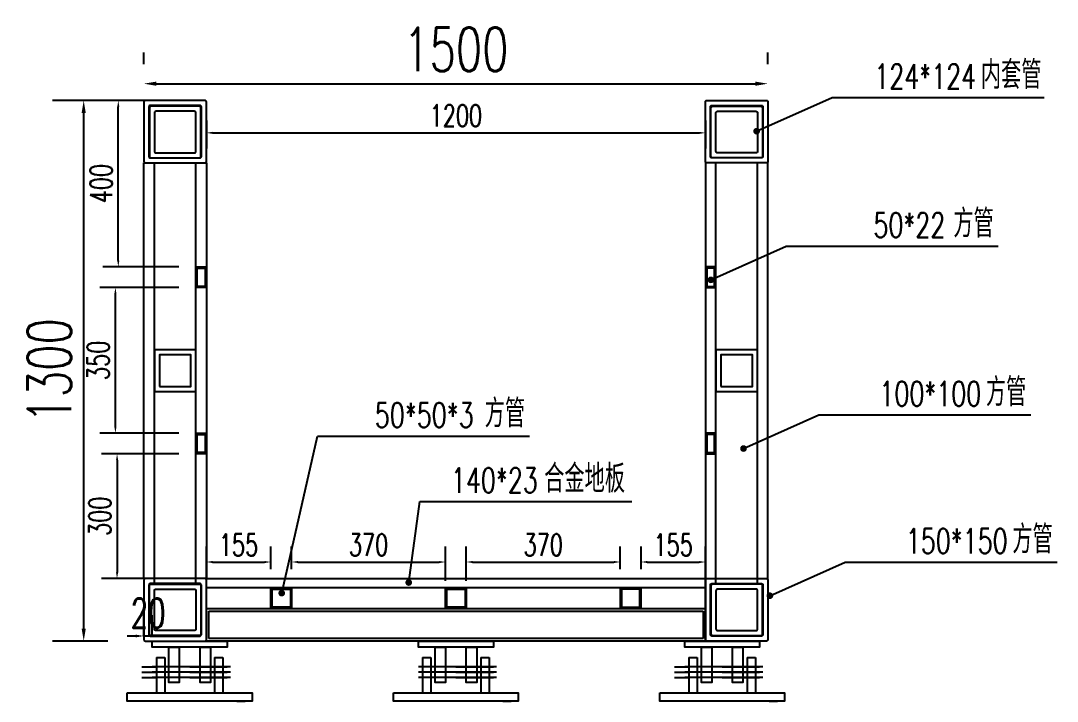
# Model space of a CAD drawing. Header units: millimetres. Extents: x -1612139 to -1300424, y 1145038 to 1536160.
# Drawn here: x -1511687 to -1509195, y 1170072 to 1171709 of the extents above; entities that cross this region are included whole.
import ezdxf

# ---------------------------------------------------------------- set-up
doc = ezdxf.new("R2010")
doc.units = ezdxf.units.MM
doc.header["$LTSCALE"] = 1000
doc.linetypes.add('CENTER2', pattern=[28.575, 19.05, -3.175, 3.175, -3.175])
doc.linetypes.add('DASHED2', pattern=[9.525, 6.35, -3.175])
doc.layers.get('0').update_dxf_attribs({"linetype": 'CONTINUOUS'})
doc.layers.get('DEFPOINTS').update_dxf_attribs({"linetype": 'CONTINUOUS'})
for name, color, linetype in [('DIM_LEAD', 3, 'CONTINUOUS'), ('PUB_TEXT', 7, 'CONTINUOUS'), ('W-WOOD_FLOOR木地板', 30, 'CONTINUOUS'), ('尺寸', 6, 'CONTINUOUS'), ('方管', 1, 'CONTINUOUS'), ('方管150X150X12', 3, 'CONTINUOUS')]:
    doc.layers.add(name, color=color, linetype=linetype)
doc.layers.add('成片房屋', color=1, linetype='CONTINUOUS', lineweight=0)
doc.styles.add('_TCH_DIM', font='SIMPLEX.shx', dxfattribs={"width": 0.7, "bigfont": 'GBCBIG.shx'})
doc.styles.add('STANDARD_T3', font='simplex.shx', dxfattribs={"width": 0.7, "bigfont": 'gbcbig.shx'})
doc.dimstyles.new('W&&15', dxfattribs={"dimtxt": 52.5, "dimasz": 15, "dimexe": 37.5, "dimexo": 45, "dimgap": 15, "dimtad": 1, "dimdec": 0, "dimzin": 0, "dimdsep": 46, "dimtxsty": 'STANDARD_T3', "dimcen": 0.09, "dimclrd": 1, "dimclre": 1, "dimclrt": 7, "dimazin": 2, "dimtfac": 1, "dimtdec": 0, "dimtix": 1, "dimtmove": 2, "dimatfit": 3, "dimfxl": 100, "dimtolj": 1, "dimtzin": 0, "dimarcsym": 0})
doc.dimstyles.new('W&&20', dxfattribs={"dimtxt": 70, "dimasz": 20, "dimexe": 50, "dimexo": 60, "dimgap": 20, "dimtad": 1, "dimdec": 0, "dimzin": 0, "dimdsep": 46, "dimtxsty": 'STANDARD_T3', "dimcen": 0.09, "dimclrd": 1, "dimclre": 1, "dimclrt": 7, "dimazin": 2, "dimtfac": 1, "dimtdec": 0, "dimtix": 1, "dimtmove": 2, "dimatfit": 3, "dimfxl": 100, "dimtolj": 1, "dimtzin": 0, "dimarcsym": 0})
doc.dimstyles.new('W&&30', dxfattribs={"dimtxt": 105, "dimasz": 30, "dimexe": 75, "dimexo": 90, "dimgap": 30, "dimtad": 1, "dimdec": 0, "dimzin": 0, "dimdsep": 46, "dimtxsty": 'STANDARD_T3', "dimcen": 0.09, "dimclrd": 1, "dimclre": 1, "dimclrt": 7, "dimazin": 2, "dimtfac": 1, "dimtdec": 0, "dimtix": 1, "dimtmove": 2, "dimatfit": 3, "dimfxl": 100, "dimtolj": 1, "dimtzin": 0, "dimarcsym": 0})

# ---------------------------------------------------------------- blocks, each defined once
blk = doc.blocks.new('*D429')
at = {"layer": 'DEFPOINTS', "color": 0, "transparency": 16777216}
for p in [(-1511261.9, 1170667.2), (-1511455.5, 1170367.2), (-1511240.9, 1170367.2)]:
    blk.add_point(p, dxfattribs=at)
at = {"layer": '尺寸', "color": 1, "lineweight": -2, "transparency": 16777216}
for p, q in [((-1511306.9, 1170667.2), (-1511493, 1170667.2)), ((-1511455.5, 1170652.2), (-1511455.5, 1170382.2)), ((-1511285.9, 1170367.2), (-1511493, 1170367.2))]:
    blk.add_line(p, q, dxfattribs=at)
at = {"layer": '尺寸', "color": 1, "transparency": 16777216}
for points in [[(-1511458, 1170652.2), (-1511453, 1170652.2), (-1511455.5, 1170667.2)], [(-1511458, 1170382.2), (-1511453, 1170382.2), (-1511455.5, 1170367.2)]]:
    blk.add_solid(points, dxfattribs=at)
at = {"layer": '尺寸', "color": 7, "transparency": 16777216, "insert": (-1511496.8, 1170517.2), "char_height": 52.5, "attachment_point": 5, "rotation": 90, "style": 'STANDARD_T3'}
blk.add_mtext('\\A1;300', dxfattribs=at)
blk = doc.blocks.new('*D430')
at = {"layer": 'DEFPOINTS', "color": 0, "transparency": 16777216}
for p in [(-1511459.5, 1171067.2), (-1511261.9, 1171067.2), (-1511261.9, 1170717.2)]:
    blk.add_point(p, dxfattribs=at)
at = {"layer": '尺寸', "color": 1, "lineweight": -2, "transparency": 16777216}
for p, q in [((-1511306.9, 1171067.2), (-1511497, 1171067.2)), ((-1511459.5, 1170732.2), (-1511459.5, 1171052.2)), ((-1511306.9, 1170717.2), (-1511497, 1170717.2))]:
    blk.add_line(p, q, dxfattribs=at)
at = {"layer": '尺寸', "color": 1, "transparency": 16777216}
for points in [[(-1511462, 1171052.2), (-1511457, 1171052.2), (-1511459.5, 1171067.2)], [(-1511462, 1170732.2), (-1511457, 1170732.2), (-1511459.5, 1170717.2)]]:
    blk.add_solid(points, dxfattribs=at)
at = {"layer": '尺寸', "color": 7, "transparency": 16777216, "insert": (-1511500.8, 1170892.2), "char_height": 52.5, "attachment_point": 5, "rotation": 90, "style": 'STANDARD_T3'}
blk.add_mtext('\\A1;350', dxfattribs=at)
blk = doc.blocks.new('*D425')
at = {"layer": 'DEFPOINTS', "color": 0, "transparency": 16777216}
for p in [(-1511452.5, 1171517.2), (-1511243.9, 1171517.2), (-1511261.9, 1171117.2)]:
    blk.add_point(p, dxfattribs=at)
at = {"layer": '尺寸', "color": 1, "lineweight": -2, "transparency": 16777216}
for p, q in [((-1511288.9, 1171517.2), (-1511490, 1171517.2)), ((-1511452.5, 1171132.2), (-1511452.5, 1171502.2)), ((-1511306.9, 1171117.2), (-1511490, 1171117.2))]:
    blk.add_line(p, q, dxfattribs=at)
at = {"layer": '尺寸', "color": 1, "transparency": 16777216}
for points in [[(-1511455, 1171502.2), (-1511450, 1171502.2), (-1511452.5, 1171517.2)], [(-1511455, 1171132.2), (-1511450, 1171132.2), (-1511452.5, 1171117.2)]]:
    blk.add_solid(points, dxfattribs=at)
at = {"layer": '尺寸', "color": 7, "transparency": 16777216, "insert": (-1511493.8, 1171317.2), "char_height": 52.5, "attachment_point": 5, "rotation": 90, "style": 'STANDARD_T3'}
blk.add_mtext('\\A1;400', dxfattribs=at)
blk = doc.blocks.new('*D431')
at = {"layer": 'DEFPOINTS', "color": 0, "transparency": 16777216}
for p in [(-1511535.7, 1171517.2), (-1511387.9, 1171517.2), (-1511387.9, 1170217.2)]:
    blk.add_point(p, dxfattribs=at)
at = {"layer": '成片房屋', "color": 1, "lineweight": -2, "transparency": 16777216}
for p, q in [((-1511477.9, 1171517.2), (-1511610.7, 1171517.2)), ((-1511535.7, 1170247.2), (-1511535.7, 1171487.2)), ((-1511477.9, 1170217.2), (-1511610.7, 1170217.2))]:
    blk.add_line(p, q, dxfattribs=at)
at = {"layer": '成片房屋', "color": 1, "transparency": 16777216}
for points in [[(-1511540.7, 1171487.2), (-1511530.7, 1171487.2), (-1511535.7, 1171517.2)], [(-1511540.7, 1170247.2), (-1511530.7, 1170247.2), (-1511535.7, 1170217.2)]]:
    blk.add_solid(points, dxfattribs=at)
at = {"layer": '成片房屋', "color": 7, "transparency": 16777216, "insert": (-1511618.2, 1170867.2), "char_height": 105, "attachment_point": 5, "rotation": 90, "style": 'STANDARD_T3'}
blk.add_mtext('\\A1;1300', dxfattribs=at)
blk = doc.blocks.new('*D432')
at = {"layer": 'DEFPOINTS', "color": 0, "transparency": 16777216}
for p in [(-1511240.9, 1171514.2), (-1510040.9, 1171514.2), (-1510040.9, 1171439.4)]:
    blk.add_point(p, dxfattribs=at)
at = {"layer": '尺寸', "color": 1, "lineweight": -2, "transparency": 16777216}
for p, q in [((-1511240.9, 1171469.2), (-1511240.9, 1171401.9)), ((-1510040.9, 1171469.2), (-1510040.9, 1171401.9)), ((-1511225.9, 1171439.4), (-1510055.9, 1171439.4))]:
    blk.add_line(p, q, dxfattribs=at)
at = {"layer": '尺寸', "color": 1, "transparency": 16777216}
for points in [[(-1511225.9, 1171441.9), (-1511225.9, 1171436.9), (-1511240.9, 1171439.4)], [(-1510055.9, 1171441.9), (-1510055.9, 1171436.9), (-1510040.9, 1171439.4)]]:
    blk.add_solid(points, dxfattribs=at)
at = {"layer": '尺寸', "color": 7, "transparency": 16777216, "insert": (-1510640.9, 1171480.7), "char_height": 52.5, "attachment_point": 5, "style": 'STANDARD_T3'}
blk.add_mtext('\\A1;1200', dxfattribs=at)
blk = doc.blocks.new('*D433')
at = {"layer": 'DEFPOINTS', "color": 0, "transparency": 16777216}
for p in [(-1509890.9, 1171557.6), (-1511390.9, 1171514.2), (-1509890.9, 1171514.2)]:
    blk.add_point(p, dxfattribs=at)
at = {"layer": '成片房屋', "color": 1, "lineweight": -2, "transparency": 16777216}
for p, q in [((-1511390.9, 1171604.2), (-1511390.9, 1171632.6)), ((-1509890.9, 1171604.2), (-1509890.9, 1171632.6)), ((-1511360.9, 1171557.6), (-1509920.9, 1171557.6))]:
    blk.add_line(p, q, dxfattribs=at)
at = {"layer": '成片房屋', "color": 1, "transparency": 16777216}
for points in [[(-1511360.9, 1171562.6), (-1511360.9, 1171552.6), (-1511390.9, 1171557.6)], [(-1509920.9, 1171562.6), (-1509920.9, 1171552.6), (-1509890.9, 1171557.6)]]:
    blk.add_solid(points, dxfattribs=at)
at = {"layer": '成片房屋', "color": 7, "transparency": 16777216, "insert": (-1510640.9, 1171640.1), "char_height": 105, "attachment_point": 5, "style": 'STANDARD_T3'}
blk.add_mtext('\\A1;1500', dxfattribs=at)
blk = doc.blocks.new('*D434')
at = {"layer": 'DEFPOINTS', "color": 0, "transparency": 16777216}
for p in [(-1511085.9, 1170407.2), (-1511085.9, 1170345.2), (-1511240.9, 1170295.2)]:
    blk.add_point(p, dxfattribs=at)
at = {"layer": '尺寸', "color": 1, "lineweight": -2, "transparency": 16777216}
for p, q in [((-1511240.9, 1170340.2), (-1511240.9, 1170444.7)), ((-1511085.9, 1170390.2), (-1511085.9, 1170444.7)), ((-1511225.9, 1170407.2), (-1511100.9, 1170407.2))]:
    blk.add_line(p, q, dxfattribs=at)
at = {"layer": '尺寸', "color": 1, "transparency": 16777216}
for points in [[(-1511225.9, 1170409.7), (-1511225.9, 1170404.7), (-1511240.9, 1170407.2)], [(-1511100.9, 1170409.7), (-1511100.9, 1170404.7), (-1511085.9, 1170407.2)]]:
    blk.add_solid(points, dxfattribs=at)
at = {"layer": '尺寸', "color": 7, "transparency": 16777216, "insert": (-1511163.4, 1170448.4), "char_height": 52.5, "attachment_point": 5, "style": 'STANDARD_T3'}
blk.add_mtext('\\A1;155', dxfattribs=at)
blk = doc.blocks.new('*D426')
at = {"layer": 'DEFPOINTS', "color": 0, "transparency": 16777216}
for p in [(-1510665.9, 1170407.2), (-1511035.9, 1170345.2), (-1510665.9, 1170317.2)]:
    blk.add_point(p, dxfattribs=at)
at = {"layer": '尺寸', "color": 1, "lineweight": -2, "transparency": 16777216}
for p, q in [((-1511035.9, 1170390.2), (-1511035.9, 1170444.7)), ((-1510665.9, 1170362.2), (-1510665.9, 1170444.7)), ((-1511020.9, 1170407.2), (-1510680.9, 1170407.2))]:
    blk.add_line(p, q, dxfattribs=at)
at = {"layer": '尺寸', "color": 1, "transparency": 16777216}
for points in [[(-1511020.9, 1170409.7), (-1511020.9, 1170404.7), (-1511035.9, 1170407.2)], [(-1510680.9, 1170409.7), (-1510680.9, 1170404.7), (-1510665.9, 1170407.2)]]:
    blk.add_solid(points, dxfattribs=at)
at = {"layer": '尺寸', "color": 7, "transparency": 16777216, "insert": (-1510850.9, 1170448.4), "char_height": 52.5, "attachment_point": 5, "style": 'STANDARD_T3'}
blk.add_mtext('\\A1;370', dxfattribs=at)
blk = doc.blocks.new('*D427')
at = {"layer": 'DEFPOINTS', "color": 0, "transparency": 16777216}
for p in [(-1510245.9, 1170407.2), (-1510245.9, 1170345.2), (-1510615.9, 1170317.2)]:
    blk.add_point(p, dxfattribs=at)
at = {"layer": '尺寸', "color": 1, "lineweight": -2, "transparency": 16777216}
for p, q in [((-1510615.9, 1170362.2), (-1510615.9, 1170444.7)), ((-1510245.9, 1170390.2), (-1510245.9, 1170444.7)), ((-1510600.9, 1170407.2), (-1510260.9, 1170407.2))]:
    blk.add_line(p, q, dxfattribs=at)
at = {"layer": '尺寸', "color": 1, "transparency": 16777216}
for points in [[(-1510600.9, 1170409.7), (-1510600.9, 1170404.7), (-1510615.9, 1170407.2)], [(-1510260.9, 1170409.7), (-1510260.9, 1170404.7), (-1510245.9, 1170407.2)]]:
    blk.add_solid(points, dxfattribs=at)
at = {"layer": '尺寸', "color": 7, "transparency": 16777216, "insert": (-1510430.9, 1170448.4), "char_height": 52.5, "attachment_point": 5, "style": 'STANDARD_T3'}
blk.add_mtext('\\A1;370', dxfattribs=at)
blk = doc.blocks.new('*D428')
at = {"layer": 'DEFPOINTS', "color": 0, "transparency": 16777216}
for p in [(-1510040.9, 1170407.2), (-1510195.9, 1170345.2), (-1510040.9, 1170317.2)]:
    blk.add_point(p, dxfattribs=at)
at = {"layer": '尺寸', "color": 1, "lineweight": -2, "transparency": 16777216}
for p, q in [((-1510195.9, 1170390.2), (-1510195.9, 1170444.7)), ((-1510040.9, 1170362.2), (-1510040.9, 1170444.7)), ((-1510180.9, 1170407.2), (-1510055.9, 1170407.2))]:
    blk.add_line(p, q, dxfattribs=at)
at = {"layer": '尺寸', "color": 1, "transparency": 16777216}
for points in [[(-1510180.9, 1170409.7), (-1510180.9, 1170404.7), (-1510195.9, 1170407.2)], [(-1510055.9, 1170409.7), (-1510055.9, 1170404.7), (-1510040.9, 1170407.2)]]:
    blk.add_solid(points, dxfattribs=at)
at = {"layer": '尺寸', "color": 7, "transparency": 16777216, "insert": (-1510118.4, 1170448.4), "char_height": 52.5, "attachment_point": 5, "style": 'STANDARD_T3'}
blk.add_mtext('\\A1;155', dxfattribs=at)
blk = doc.blocks.new('*D435')
at = {"layer": 'DEFPOINTS', "color": 0, "transparency": 16777216}
for p in [(-1511390.9, 1170229.2), (-1511390.9, 1170220.2), (-1511370.9, 1170217.2)]:
    blk.add_point(p, dxfattribs=at)
at = {"layer": '方管150X150X12', "color": 1, "lineweight": -2, "transparency": 16777216}
for p, q in [((-1511390.9, 1170229.2), (-1511390.9, 1170279.2)), ((-1511370.9, 1170229.2), (-1511370.9, 1170279.2)), ((-1511410.9, 1170229.2), (-1511430.9, 1170229.2)), ((-1511370.9, 1170229.2), (-1511390.9, 1170229.2)), ((-1511350.9, 1170229.2), (-1511330.9, 1170229.2))]:
    blk.add_line(p, q, dxfattribs=at)
at = {"layer": '方管150X150X12', "color": 1, "transparency": 16777216}
for points in [[(-1511410.9, 1170232.6), (-1511410.9, 1170225.9), (-1511390.9, 1170229.2)], [(-1511350.9, 1170232.6), (-1511350.9, 1170225.9), (-1511370.9, 1170229.2)]]:
    blk.add_solid(points, dxfattribs=at)
at = {"layer": '方管150X150X12', "color": 7, "transparency": 16777216, "insert": (-1511380.9, 1170284.2), "char_height": 70, "attachment_point": 5, "style": 'STANDARD_T3'}
blk.add_mtext('\\A1;20', dxfattribs=at)

msp = doc.modelspace()

# ---------------------------------------------------------------- linework, layer by layer
for p, q in [((-1511360.9, 1170177.2), (-1511360.9, 1170092.2)), ((-1511360.9, 1170177.2), (-1511340.9, 1170177.2)), ((-1511340.9, 1170177.2), (-1511340.9, 1170092.2)), ((-1511220.9, 1170177.2), (-1511220.9, 1170092.2)), ((-1511220.9, 1170177.2), (-1511200.9, 1170177.2)), ((-1511200.9, 1170177.2), (-1511200.9, 1170092.2)), ((-1510720.9, 1170177.2), (-1510720.9, 1170092.2)), ((-1510720.9, 1170177.2), (-1510700.9, 1170177.2)), ((-1510700.9, 1170177.2), (-1510700.9, 1170092.2)), ((-1510580.9, 1170177.2), (-1510580.9, 1170092.2)), ((-1510580.9, 1170177.2), (-1510560.9, 1170177.2)), ((-1510560.9, 1170177.2), (-1510560.9, 1170092.2)), ((-1510080.9, 1170177.2), (-1510080.9, 1170092.2)), ((-1510080.9, 1170177.2), (-1510060.9, 1170177.2)), ((-1510060.9, 1170177.2), (-1510060.9, 1170092.2)), ((-1509940.9, 1170177.2), (-1509940.9, 1170092.2)), ((-1509940.9, 1170177.2), (-1509920.9, 1170177.2)), ((-1509920.9, 1170177.2), (-1509920.9, 1170092.2)), ((-1511291.9, 1170155.2), (-1511370.9, 1170155.2)), ((-1511280.9, 1170155.2), (-1511190.9, 1170155.2)), ((-1510651.9, 1170155.2), (-1510730.9, 1170155.2)), ((-1510640.9, 1170155.2), (-1510550.9, 1170155.2)), ((-1510011.9, 1170155.2), (-1510090.9, 1170155.2)), ((-1510000.9, 1170155.2), (-1509910.9, 1170155.2)), ((-1511291.9, 1170142.2), (-1511370.9, 1170142.2)), ((-1511291.8, 1170129.2), (-1511370.9, 1170129.2)), ((-1511280.9, 1170142.2), (-1511190.9, 1170142.2)), ((-1511280.9, 1170129.2), (-1511190.9, 1170129.2)), ((-1510651.9, 1170142.2), (-1510730.9, 1170142.2)), ((-1510651.8, 1170129.2), (-1510730.9, 1170129.2)), ((-1510640.9, 1170142.2), (-1510550.9, 1170142.2)), ((-1510640.9, 1170129.2), (-1510550.9, 1170129.2)), ((-1510011.9, 1170142.2), (-1510090.9, 1170142.2)), ((-1510011.8, 1170129.2), (-1510090.9, 1170129.2)), ((-1510000.9, 1170142.2), (-1509910.9, 1170142.2)), ((-1510000.9, 1170129.2), (-1509910.9, 1170129.2)), ((-1511167.7, 1170092.2), (-1511147.7, 1170092.2)), ((-1510527.7, 1170092.2), (-1510507.7, 1170092.2)), ((-1509887.7, 1170092.2), (-1509867.7, 1170092.2)), ((-1511167.9, 1170072.2), (-1511147.7, 1170072.2)), ((-1510527.9, 1170072.2), (-1510507.7, 1170072.2)), ((-1509887.9, 1170072.2), (-1509867.7, 1170072.2))]:
    msp.add_line(p, q)
at = {"color": 3, "linetype": 'CENTER2'}
for p, q in [((-1511395.6, 1170155.2), (-1511359.8, 1170155.2)), ((-1511210.4, 1170155.2), (-1511351.3, 1170155.2)), ((-1511183, 1170155.2), (-1511218.7, 1170155.2)), ((-1510570.4, 1170155.2), (-1510711.3, 1170155.2)), ((-1510543, 1170155.2), (-1510578.7, 1170155.2)), ((-1510115.6, 1170155.2), (-1510079.8, 1170155.2)), ((-1509930.4, 1170155.2), (-1510071.3, 1170155.2)), ((-1509903, 1170155.2), (-1509938.7, 1170155.2)), ((-1511395.6, 1170142.2), (-1511359.8, 1170142.2)), ((-1511395.6, 1170129.2), (-1511359.8, 1170129.2)), ((-1511210.4, 1170142.2), (-1511351.3, 1170142.2)), ((-1511210.4, 1170129.2), (-1511351.3, 1170129.2)), ((-1511183, 1170142.2), (-1511218.7, 1170142.2)), ((-1511183, 1170129.2), (-1511218.7, 1170129.2)), ((-1510570.4, 1170142.2), (-1510711.3, 1170142.2)), ((-1510570.4, 1170129.2), (-1510711.3, 1170129.2)), ((-1510543, 1170142.2), (-1510578.7, 1170142.2)), ((-1510543, 1170129.2), (-1510578.7, 1170129.2)), ((-1510115.6, 1170142.2), (-1510079.8, 1170142.2)), ((-1510115.6, 1170129.2), (-1510079.8, 1170129.2)), ((-1509930.4, 1170142.2), (-1510071.3, 1170142.2)), ((-1509930.4, 1170129.2), (-1510071.3, 1170129.2)), ((-1509903, 1170142.2), (-1509938.7, 1170142.2)), ((-1509903, 1170129.2), (-1509938.7, 1170129.2))]:
    msp.add_line(p, q, dxfattribs=at)
at = {"color": 2}
for points in [[(-1511257.9, 1171503.2), (-1511373.9, 1171503.2, 0.414214), (-1511377.9, 1171499.2), (-1511377.9, 1171383.2, 0.414214), (-1511373.9, 1171379.2), (-1511257.9, 1171379.2, 0.414214), (-1511253.9, 1171383.2), (-1511253.9, 1171499.2, 0.414214)], [(-1510023.9, 1171503.2), (-1509907.9, 1171503.2, -0.414214), (-1509903.9, 1171499.2), (-1509903.9, 1171383.2, -0.414214), (-1509907.9, 1171379.2), (-1510023.9, 1171379.2, -0.414214), (-1510027.9, 1171383.2), (-1510027.9, 1171499.2, -0.414214)], [(-1511269.9, 1171491.2), (-1511361.9, 1171491.2, 0.414214), (-1511365.9, 1171487.2), (-1511365.9, 1171395.2, 0.414214), (-1511361.9, 1171391.2), (-1511269.9, 1171391.2, 0.414214), (-1511265.9, 1171395.2), (-1511265.9, 1171487.2, 0.414214)], [(-1510011.9, 1171491.2), (-1509919.9, 1171491.2, -0.414214), (-1509915.9, 1171487.2), (-1509915.9, 1171395.2, -0.414214), (-1509919.9, 1171391.2), (-1510011.9, 1171391.2, -0.414214), (-1510015.9, 1171395.2), (-1510015.9, 1171487.2, -0.414214)], [(-1511257.9, 1170230.2), (-1511373.9, 1170230.2, -0.414214), (-1511377.9, 1170234.2), (-1511377.9, 1170350.2, -0.414214), (-1511373.9, 1170354.2), (-1511257.9, 1170354.2, -0.414214), (-1511253.9, 1170350.2), (-1511253.9, 1170234.2, -0.414214)], [(-1510023.9, 1170230.2), (-1509907.9, 1170230.2, 0.414214), (-1509903.9, 1170234.2), (-1509903.9, 1170350.2, 0.414214), (-1509907.9, 1170354.2), (-1510023.9, 1170354.2, 0.414214), (-1510027.9, 1170350.2), (-1510027.9, 1170234.2, 0.414214)], [(-1511269.9, 1170242.2), (-1511361.9, 1170242.2, -0.414214), (-1511365.9, 1170246.2), (-1511365.9, 1170338.2, -0.414214), (-1511361.9, 1170342.2), (-1511269.9, 1170342.2, -0.414214), (-1511265.9, 1170338.2), (-1511265.9, 1170246.2, -0.414214)], [(-1510011.9, 1170242.2), (-1509919.9, 1170242.2, 0.414214), (-1509915.9, 1170246.2), (-1509915.9, 1170338.2, 0.414214), (-1509919.9, 1170342.2), (-1510011.9, 1170342.2, 0.414214), (-1510015.9, 1170338.2), (-1510015.9, 1170246.2, 0.414214)]]:
    msp.add_lwpolyline(points, format="xyb", close=True, dxfattribs=at)
for points in [[(-1511370.9, 1170217.2), (-1511190.9, 1170217.2), (-1511190.9, 1170202.2), (-1511370.9, 1170202.2)], [(-1511330.9, 1170202.2), (-1511305.9, 1170202.2), (-1511305.9, 1170117.2), (-1511330.9, 1170117.2)], [(-1511255.9, 1170202.2), (-1511230.9, 1170202.2), (-1511230.9, 1170117.2), (-1511255.9, 1170117.2)], [(-1510730.9, 1170217.2), (-1510550.9, 1170217.2), (-1510550.9, 1170202.2), (-1510730.9, 1170202.2)], [(-1510690.9, 1170202.2), (-1510665.9, 1170202.2), (-1510665.9, 1170117.2), (-1510690.9, 1170117.2)], [(-1510615.9, 1170202.2), (-1510590.9, 1170202.2), (-1510590.9, 1170117.2), (-1510615.9, 1170117.2)], [(-1510090.9, 1170217.2), (-1509910.9, 1170217.2), (-1509910.9, 1170202.2), (-1510090.9, 1170202.2)], [(-1510050.9, 1170202.2), (-1510025.9, 1170202.2), (-1510025.9, 1170117.2), (-1510050.9, 1170117.2)], [(-1509975.9, 1170202.2), (-1509950.9, 1170202.2), (-1509950.9, 1170117.2), (-1509975.9, 1170117.2)], [(-1511430.9, 1170092.2), (-1511130.9, 1170092.2), (-1511130.9, 1170072.2), (-1511430.9, 1170072.2)], [(-1510790.9, 1170092.2), (-1510490.9, 1170092.2), (-1510490.9, 1170072.2), (-1510790.9, 1170072.2)], [(-1510150.9, 1170092.2), (-1509850.9, 1170092.2), (-1509850.9, 1170072.2), (-1510150.9, 1170072.2)]]:
    msp.add_lwpolyline(points, close=True)
at = {"layer": 'DIM_LEAD'}
for p, q in [((-1509917.9, 1171443.3), (-1509736.6, 1171524.2)), ((-1509736.6, 1171524.2), (-1509227, 1171524.2)), ((-1510028, 1171085.8), (-1509846.7, 1171166.7)), ((-1509846.7, 1171166.7), (-1509337.1, 1171166.7)), ((-1509949.6, 1170680.1), (-1509768.3, 1170761)), ((-1509768.3, 1170761), (-1509258.6, 1170761)), ((-1511059.7, 1170332.4), (-1510973.3, 1170709.8)), ((-1510973.3, 1170709.8), (-1510463.7, 1170709.8)), ((-1510754.3, 1170357.9), (-1510727.5, 1170552.9)), ((-1510727.5, 1170552.9), (-1510217.9, 1170552.9)), ((-1509886.2, 1170326), (-1509704.8, 1170407)), ((-1509704.8, 1170407), (-1509195.2, 1170407))]:
    msp.add_line(p, q, dxfattribs=at)
at = {"layer": 'DIM_LEAD', "const_width": 8}
for points in [[(-1509921.6, 1171441.7, 1), (-1509914.3, 1171444.9, 1)], [(-1510031.7, 1171084.2, 1), (-1510024.4, 1171087.4, 1)], [(-1509953.2, 1170678.5, 1), (-1509945.9, 1170681.8, 1)], [(-1510754.9, 1170353.9, 1), (-1510753.8, 1170361.8, 1)], [(-1511060.6, 1170328.5, 1), (-1511058.8, 1170336.3, 1)], [(-1509889.8, 1170324.4, 1), (-1509882.5, 1170327.7, 1)]]:
    msp.add_lwpolyline(points, format="xyb", close=True, dxfattribs=at)
at = {"layer": 'W-WOOD_FLOOR木地板'}
msp.add_lwpolyline([(-1511240.9, 1170367.2), (-1510040.9, 1170367.2), (-1510040.9, 1170345.2), (-1511240.9, 1170345.2)], close=True, dxfattribs=at)
at = {"layer": '尺寸', "color": 2}
for points in [[(-1511085.9, 1170345.2), (-1511035.9, 1170345.2), (-1511035.9, 1170295.2), (-1511085.9, 1170295.2)], [(-1511082.9, 1170342.2), (-1511038.9, 1170342.2), (-1511038.9, 1170298.2), (-1511082.9, 1170298.2)], [(-1510665.9, 1170345.2), (-1510615.9, 1170345.2), (-1510615.9, 1170295.2), (-1510665.9, 1170295.2)], [(-1510662.9, 1170342.2), (-1510618.9, 1170342.2), (-1510618.9, 1170298.2), (-1510662.9, 1170298.2)], [(-1510195.9, 1170345.2), (-1510245.9, 1170345.2), (-1510245.9, 1170295.2), (-1510195.9, 1170295.2)], [(-1510198.9, 1170342.2), (-1510242.9, 1170342.2), (-1510242.9, 1170298.2), (-1510198.9, 1170298.2)]]:
    msp.add_lwpolyline(points, close=True, dxfattribs=at)
at = {"layer": '尺寸'}
msp.add_lwpolyline([(-1511240.9, 1170295.2), (-1510040.9, 1170295.2), (-1510040.9, 1170217.2), (-1511240.9, 1170217.2)], close=True, dxfattribs=at)
at = {"layer": '尺寸', "color": 251, "linetype": 'DASHED2'}
msp.add_lwpolyline([(-1511234.9, 1170289.2), (-1510046.9, 1170289.2), (-1510046.9, 1170223.2), (-1511234.9, 1170223.2)], close=True, dxfattribs=at)
at = {"layer": '方管'}
for points in [[(-1511261.9, 1171067.2, -0.414214), (-1511265.9, 1171071.2), (-1511265.9, 1171113.2, -0.414214), (-1511261.9, 1171117.2), (-1511244.9, 1171117.2, -0.414214), (-1511240.9, 1171113.2), (-1511240.9, 1171071.2, -0.414214), (-1511244.9, 1171067.2)], [(-1511262.9, 1171072.2), (-1511262.9, 1171112.2, -0.414214), (-1511260.9, 1171114.2), (-1511245.9, 1171114.2, -0.414214), (-1511243.9, 1171112.2), (-1511243.9, 1171072.2, -0.414214), (-1511245.9, 1171070.2), (-1511260.9, 1171070.2, -0.414214)], [(-1510019.9, 1171067.2, 0.414214), (-1510015.9, 1171071.2), (-1510015.9, 1171113.2, 0.414214), (-1510019.9, 1171117.2), (-1510036.9, 1171117.2, 0.414214), (-1510040.9, 1171113.2), (-1510040.9, 1171071.2, 0.414214), (-1510036.9, 1171067.2)], [(-1510018.9, 1171072.2), (-1510018.9, 1171112.2, 0.414214), (-1510020.9, 1171114.2), (-1510035.9, 1171114.2, 0.414214), (-1510037.9, 1171112.2), (-1510037.9, 1171072.2, 0.414214), (-1510035.9, 1171070.2), (-1510020.9, 1171070.2, 0.414214)], [(-1511261.9, 1170667.2, -0.414214), (-1511265.9, 1170671.2), (-1511265.9, 1170713.2, -0.414214), (-1511261.9, 1170717.2), (-1511244.9, 1170717.2, -0.414214), (-1511240.9, 1170713.2), (-1511240.9, 1170671.2, -0.414214), (-1511244.9, 1170667.2)], [(-1511262.9, 1170672.2), (-1511262.9, 1170712.2, -0.414214), (-1511260.9, 1170714.2), (-1511245.9, 1170714.2, -0.414214), (-1511243.9, 1170712.2), (-1511243.9, 1170672.2, -0.414214), (-1511245.9, 1170670.2), (-1511260.9, 1170670.2, -0.414214)], [(-1510019.9, 1170667.2, 0.414214), (-1510015.9, 1170671.2), (-1510015.9, 1170713.2, 0.414214), (-1510019.9, 1170717.2), (-1510036.9, 1170717.2, 0.414214), (-1510040.9, 1170713.2), (-1510040.9, 1170671.2, 0.414214), (-1510036.9, 1170667.2)], [(-1510018.9, 1170672.2), (-1510018.9, 1170712.2, 0.414214), (-1510020.9, 1170714.2), (-1510035.9, 1170714.2, 0.414214), (-1510037.9, 1170712.2), (-1510037.9, 1170672.2, 0.414214), (-1510035.9, 1170670.2), (-1510020.9, 1170670.2, 0.414214)]]:
    msp.add_lwpolyline(points, format="xyb", close=True, dxfattribs=at)
at = {"layer": '方管150X150X12'}
for p, q in [((-1511365.9, 1170354.2), (-1511365.9, 1171367.2)), ((-1511265.9, 1170354.2), (-1511265.9, 1171367.2)), ((-1510015.9, 1170354.2), (-1510015.9, 1171367.2)), ((-1509915.9, 1170354.2), (-1509915.9, 1171367.2))]:
    msp.add_line(p, q, dxfattribs=at)
for points in [[(-1511243.9, 1171517.2), (-1511387.9, 1171517.2, 0.414214), (-1511390.9, 1171514.2), (-1511390.9, 1171370.2, 0.414214), (-1511387.9, 1171367.2), (-1511243.9, 1171367.2, 0.414214), (-1511240.9, 1171370.2), (-1511240.9, 1171514.2, 0.414214)], [(-1511255.9, 1171505.2), (-1511375.9, 1171505.2, 0.414214), (-1511378.9, 1171502.2), (-1511378.9, 1171382.2, 0.414214), (-1511375.9, 1171379.2), (-1511255.9, 1171379.2, 0.414214), (-1511252.9, 1171382.2), (-1511252.9, 1171502.2, 0.414214)], [(-1510037.9, 1171517.2), (-1509893.9, 1171517.2, -0.414214), (-1509890.9, 1171514.2), (-1509890.9, 1171370.2, -0.414214), (-1509893.9, 1171367.2), (-1510037.9, 1171367.2, -0.414214), (-1510040.9, 1171370.2), (-1510040.9, 1171514.2, -0.414214)], [(-1510025.9, 1171505.2), (-1509905.9, 1171505.2, -0.414214), (-1509902.9, 1171502.2), (-1509902.9, 1171382.2, -0.414214), (-1509905.9, 1171379.2), (-1510025.9, 1171379.2, -0.414214), (-1510028.9, 1171382.2), (-1510028.9, 1171502.2, -0.414214)], [(-1511243.9, 1170367.2), (-1511387.9, 1170367.2, 0.414214), (-1511390.9, 1170364.2), (-1511390.9, 1170220.2, 0.414214), (-1511387.9, 1170217.2), (-1511243.9, 1170217.2, 0.414214), (-1511240.9, 1170220.2), (-1511240.9, 1170364.2, 0.414214)], [(-1511255.9, 1170355.2), (-1511375.9, 1170355.2, 0.414214), (-1511378.9, 1170352.2), (-1511378.9, 1170232.2, 0.414214), (-1511375.9, 1170229.2), (-1511255.9, 1170229.2, 0.414214), (-1511252.9, 1170232.2), (-1511252.9, 1170352.2, 0.414214)], [(-1510037.9, 1170367.2), (-1509893.9, 1170367.2, -0.414214), (-1509890.9, 1170364.2), (-1509890.9, 1170220.2, -0.414214), (-1509893.9, 1170217.2), (-1510037.9, 1170217.2, -0.414214), (-1510040.9, 1170220.2), (-1510040.9, 1170364.2, -0.414214)], [(-1510025.9, 1170355.2), (-1509905.9, 1170355.2, -0.414214), (-1509902.9, 1170352.2), (-1509902.9, 1170232.2, -0.414214), (-1509905.9, 1170229.2), (-1510025.9, 1170229.2, -0.414214), (-1510028.9, 1170232.2), (-1510028.9, 1170352.2, -0.414214)]]:
    msp.add_lwpolyline(points, format="xyb", close=True, dxfattribs=at)
for points in [[(-1511390.9, 1171367.2), (-1511240.9, 1171367.2), (-1511240.9, 1170367.2), (-1511390.9, 1170367.2)], [(-1509890.9, 1171367.2), (-1510040.9, 1171367.2), (-1510040.9, 1170367.2), (-1509890.9, 1170367.2)], [(-1511365.9, 1170817.2), (-1511265.9, 1170817.2), (-1511265.9, 1170917.2), (-1511365.9, 1170917.2)], [(-1511353.9, 1170829.2), (-1511277.9, 1170829.2), (-1511277.9, 1170905.2), (-1511353.9, 1170905.2)], [(-1510015.9, 1170817.2), (-1509915.9, 1170817.2), (-1509915.9, 1170917.2), (-1510015.9, 1170917.2)], [(-1510003.9, 1170829.2), (-1509927.9, 1170829.2), (-1509927.9, 1170905.2), (-1510003.9, 1170905.2)], [(-1511240.9, 1170367.2), (-1510040.9, 1170367.2), (-1510040.9, 1170217.2), (-1511240.9, 1170217.2)]]:
    msp.add_lwpolyline(points, close=True, dxfattribs=at)

# ---------------------------------------------------------------- texts
at = {"layer": 'PUB_TEXT', "color": 7, "style": '_TCH_DIM'}
for s, p in [('内套管', (-1509379, 1171545.2)), ('方管', (-1509445.2, 1171187.7)), ('方管', (-1509366.8, 1170782)), ('方管', (-1510571.8, 1170730.8)), ('合金地板', (-1510428.8, 1170573.9)), ('方管', (-1509303.3, 1170428))]:
    msp.add_text(s, height=67.52, dxfattribs=at).set_placement(p)
at = {"layer": 'PUB_TEXT', "color": 7, "style": '_TCH_DIM', "width": 0.705882}
for s, p in [('124*124', (-1509635, 1171545.2)), ('50*22', (-1509637.2, 1171187.7)), ('100*100', (-1509622.8, 1170782)), ('50*50*3', (-1510835.8, 1170730.8)), ('140*23', (-1510652.8, 1170573.9)), ('150*150', (-1509559.3, 1170428))]:
    msp.add_text(s, height=59.5, dxfattribs=at).set_placement(p)

# ---------------------------------------------------------------- dimensions: what is measured, and where the dimension line sits
at = {"layer": '尺寸'}
for base, p1, p2, picture, middle in [((-1511452.5, 1171517.2), (-1511261.9, 1171117.2), (-1511243.9, 1171517.2), '*D425', (-1511493.8, 1171317.2)), ((-1511459.5, 1171067.2), (-1511261.9, 1170717.2), (-1511261.9, 1171067.2), '*D430', (-1511500.8, 1170892.2)), ((-1511455.5, 1170367.2), (-1511261.9, 1170667.2), (-1511240.9, 1170367.2), '*D429', (-1511496.8, 1170517.2))]:
    dim = msp.add_linear_dim(base=base, p1=p1, p2=p2, angle=90, dimstyle='W&&15', dxfattribs=at)
    dim.commit()
    dim.dimension.update_dxf_attribs({"geometry": picture, "text_midpoint": middle})
for base, p1, p2, picture, middle in [((-1510040.9, 1171439.4), (-1511240.9, 1171514.2), (-1510040.9, 1171514.2), '*D432', (-1510640.9, 1171480.7)), ((-1511085.9, 1170407.2), (-1511240.9, 1170295.2), (-1511085.9, 1170345.2), '*D434', (-1511163.4, 1170448.4)), ((-1510665.9, 1170407.2), (-1511035.9, 1170345.2), (-1510665.9, 1170317.2), '*D426', (-1510850.9, 1170448.4)), ((-1510245.9, 1170407.2), (-1510615.9, 1170317.2), (-1510245.9, 1170345.2), '*D427', (-1510430.9, 1170448.4)), ((-1510040.9, 1170407.2), (-1510195.9, 1170345.2), (-1510040.9, 1170317.2), '*D428', (-1510118.4, 1170448.4))]:
    dim = msp.add_linear_dim(base=base, p1=p1, p2=p2, dimstyle='W&&15', dxfattribs=at)
    dim.commit()
    dim.dimension.update_dxf_attribs({"geometry": picture, "text_midpoint": middle})
at = {"layer": '成片房屋', "color": 1}
dim = msp.add_linear_dim(base=(-1509890.9, 1171557.6), p1=(-1511390.9, 1171514.2), p2=(-1509890.9, 1171514.2), dimstyle='W&&30', dxfattribs=at)
dim.commit()
dim.dimension.update_dxf_attribs({"geometry": '*D433', "text_midpoint": (-1510640.9, 1171640.1)})
dim = msp.add_linear_dim(base=(-1511535.7, 1171517.2), p1=(-1511387.9, 1170217.2), p2=(-1511387.9, 1171517.2), angle=90, dimstyle='W&&30', dxfattribs=at)
dim.commit()
dim.dimension.update_dxf_attribs({"geometry": '*D431', "text_midpoint": (-1511618.2, 1170867.2)})
at = {"layer": '方管150X150X12'}
dim = msp.add_linear_dim(base=(-1511390.9, 1170229.2), p1=(-1511370.9, 1170217.2), p2=(-1511390.9, 1170220.2), dimstyle='W&&20', override={"dimfxl": 5, "dimfxlon": 1}, dxfattribs=at)
dim.commit()
dim.dimension.update_dxf_attribs({"geometry": '*D435', "text_midpoint": (-1511380.9, 1170284.2)})

doc.saveas('drawing.dxf')
